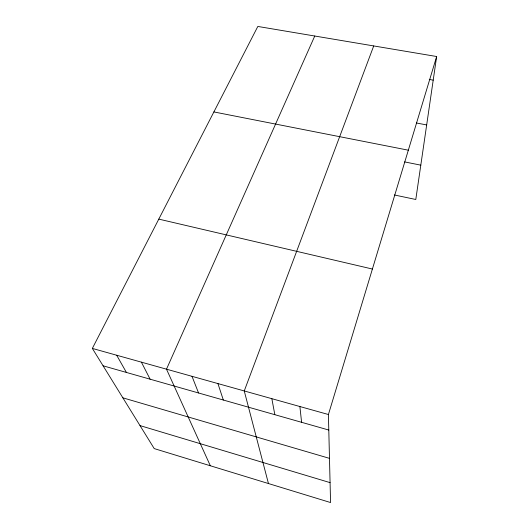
<?xml version="1.0" encoding="UTF-8"?>
<svg xmlns="http://www.w3.org/2000/svg" width="529" height="529" viewBox="0 0 529 529"><rect width="100%" height="100%" fill="white"/><g stroke="black" fill="none" stroke-linecap="round" stroke-linejoin="round"><path stroke-width="0.79" d="M436.656 56.517L328.416 414.518L330.559 502.55L154.217 448.592L92.344 348.419L257.821 26.45L436.656 56.517L415.794 199.486L394.317 194.963M373.712 45.937L244.253 390.951L268.454 483.546M314.762 36.025L166.496 369.182L210.33 465.758M429.264 79.462L433.205 80.15M416.336 122.979L426.672 124.93M213.888 111.936L408.335 150.19M404.606 161.907L420.806 165.154M158.799 219.118L372.403 269.036M92.344 348.419L328.416 414.518M103.082 365.804L328.793 430.044M122.86 397.828L329.481 458.359M140.013 425.594L330.076 482.633M116.678 355.23L126.418 372.449M141.395 362.153L150.104 379.187M192.001 376.324L198.554 392.974M217.922 383.578L223.331 400.03M271.84 398.674L274.835 414.683M299.89 406.53L301.596 422.301"/></g></svg>
